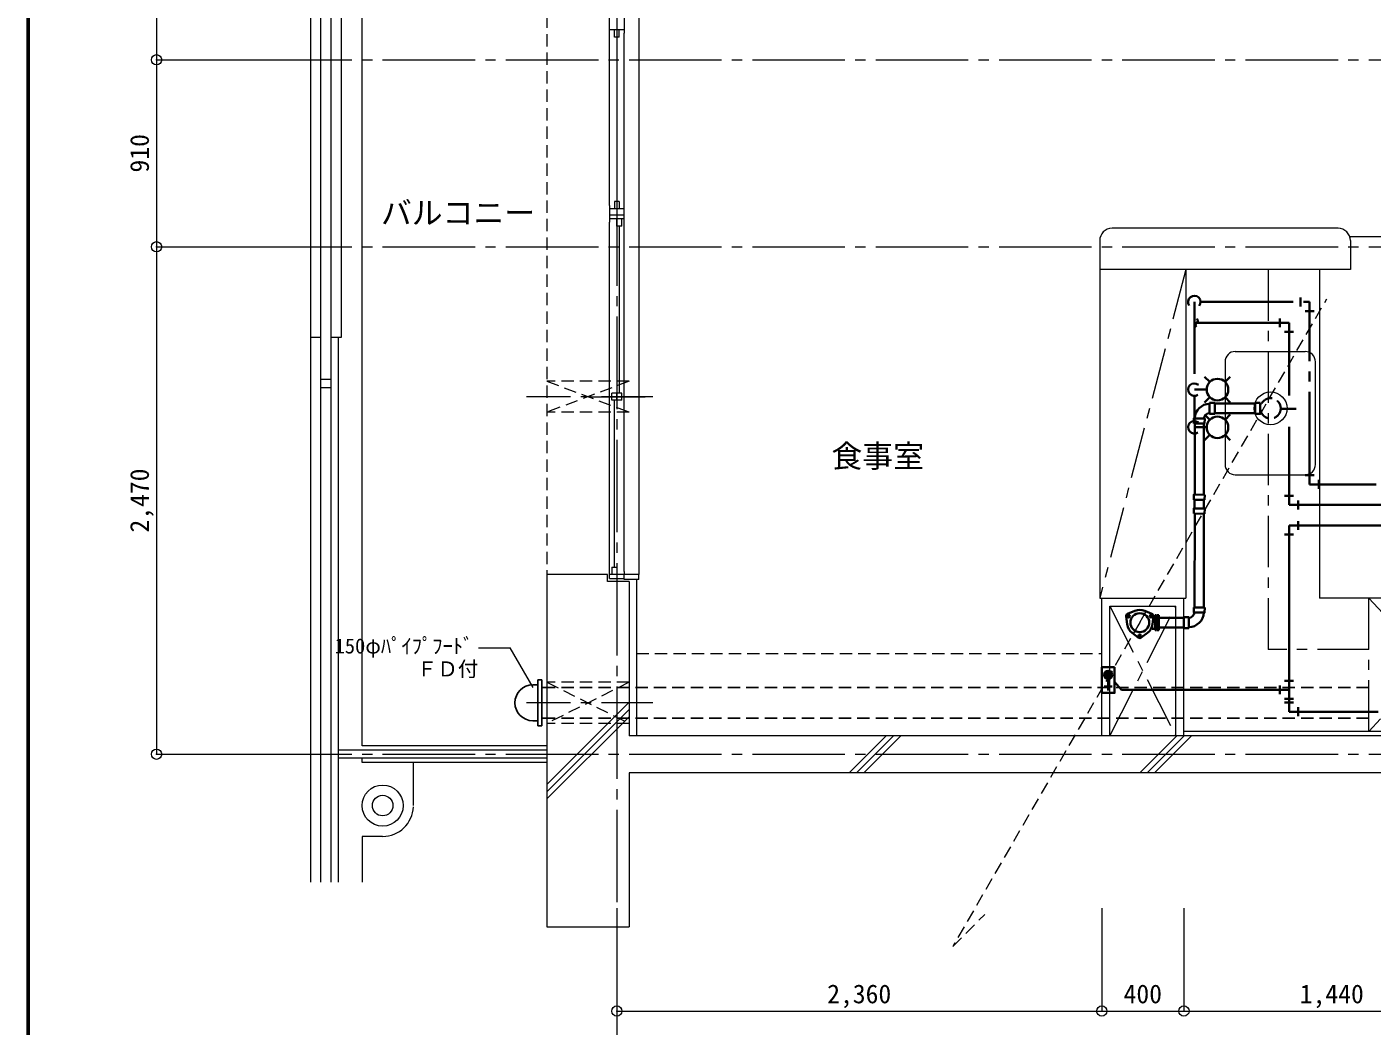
# Model space of a CAD drawing. Units: millimetres at full size, sheet at 1:50. Extents: x -9674 to 9699, y -6794 to 6791.
# Drawn here: x -9674 to -3127, y -4007 to 857 of the extents above; entities that cross this region are included whole.
import ezdxf
from ezdxf.enums import TextEntityAlignment as Align

# ---------------------------------------------------------------- set-up
doc = ezdxf.new("R2010")
doc.units = ezdxf.units.MM
doc.header["$LTSCALE"] = 50
doc.header["$PDMODE"] = 32
doc.header["$PDSIZE"] = 50
for name, pattern in [('CHAIN1', [8, 5, -1, 1, -1]), ('CHAIN2', [12, 9, -1, 1, -1]), ('DASHED1', [1.8, 1.2, -0.6])]:
    doc.linetypes.add(name, pattern=pattern)
for name, color, linetype, lineweight in [('0-0_図面枠', 7, 'Continuous', 9), ('1-0_芯', 134, 'CHAIN2', 9), ('1-1_躯体', 134, 'Continuous', 9), ('1-2_間仕切', 134, 'Continuous', 9), ('1-3_建具', 134, 'Continuous', 9), ('1-5_設備', 134, 'Continuous', 9), ('1-6_ﾊﾞﾙｺﾆｰ・階段', 134, 'Continuous', 9), ('1-7_その他', 134, 'DASHED1', 9), ('1-8_ハッチ', 134, 'Continuous', 9), ('1-B_寸法', 134, 'Continuous', 9), ('1-C_梁', 134, 'DASHED1', 9), ('2-0_芯', 3, 'Continuous', 35), ('2-3_建具', 4, 'Continuous', 35), ('2-7_その他', 2, 'Continuous', 25), ('2-9_金物', 1, 'CHAIN2', 35), ('2-A_文字', 6, 'Continuous', 35), ('2-C', 2, 'DASHED1', 25)]:
    doc.layers.add(name, color=color, linetype=linetype, lineweight=lineweight)
doc.layers.add('1-A_文字', color=134, linetype='Continuous')
doc.styles.add('ＭＳ ゴシック', font='')
doc.styles.get('ＭＳ ゴシック').set_extended_font_data('MS Gothic')

msp = doc.modelspace()

# ---------------------------------------------------------------- linework, layer by layer
at = {"layer": '0-0_図面枠'}
for p, q in [((-9673.92, 6791.43), (-9673.92, -6793.93)), ((-9672.16, 6789.66), (-9672.16, -6792.16)), ((-9670.4, 6787.9), (-9670.4, -6790.4)), ((-9668.64, -6788.64), (-9668.64, 6786.14)), ((-9666.87, 6784.38), (-9666.87, -6786.88)), ((-9665.11, 6782.61), (-9665.11, -6785.11)), ((-9663.35, 6780.85), (-9663.35, -6783.35))]:
    msp.add_line(p, q, dxfattribs=at)
at = {"layer": '1-0_芯'}
for p, q in [((-6802.71, 4246.64), (-6802.71, -3433.36)), ((-8542.71, 696.64), (2697.29, 696.64)), ((-8542.71, -213.36), (8067.29, -213.36)), ((-8542.71, -2683.36), (8067.29, -2683.36))]:
    msp.add_line(p, q, dxfattribs=at)
at = {"layer": '1-1_躯体'}
for p, q in [((-6847.71, -1843.36), (-6847.71, -1808.36)), ((-6742.71, -1843.36), (-6847.71, -1843.36)), ((-6742.71, -1843.36), (-6742.71, -2593.36)), ((5957.29, -2593.36), (-6742.71, -2593.36)), ((5957.29, -2773.36), (-6742.71, -2773.36)), ((-6742.71, -2773.36), (-6742.71, -3523.36)), ((-7142.71, -3523.36), (-6742.71, -3523.36))]:
    msp.add_line(p, q, dxfattribs=at)
msp.add_lwpolyline([(-6847.71, -1808.36), (-7142.71, -1808.36), (-7142.71, -3523.36)], dxfattribs=at)
at = {"layer": '1-2_間仕切'}
for p, q in [((-4442.71, -2593.36), (-4442.71, -1923.36)), ((-4442.71, -1923.36), (-4042.71, -1923.36)), ((-4402.71, -2593.36), (-4402.71, -1963.36)), ((-4402.71, -1963.36), (-4082.71, -1963.36)), ((-4082.71, -2593.36), (-4082.71, -1963.36)), ((-4042.71, -2593.36), (-4042.71, -1923.36))]:
    msp.add_line(p, q, dxfattribs=at)
at = {"layer": '1-3_建具'}
for p, q in [((-6695.71, 2621.64), (-6695.71, -1808.36)), ((-6837.71, 826.64), (-6837.71, 906.64)), ((-6767.71, 906.64), (-6767.71, 826.64)), ((-6767.71, 841.64), (-6837.71, 841.64)), ((-6837.71, -13.36), (-6837.71, 826.64)), ((-6814.71, 806.64), (-6814.71, 841.64)), ((-6790.71, 806.64), (-6814.71, 806.64)), ((-6802.71, 806.64), (-6802.71, 6.64)), ((-6790.71, 806.64), (-6790.71, 841.64)), ((-6767.71, -13.36), (-6767.71, 826.64)), ((-6790.71, 6.64), (-6814.71, 6.64)), ((-6814.71, 6.64), (-6814.71, -28.36)), ((-6790.71, 6.64), (-6790.71, -28.36)), ((-6837.71, -13.36), (-6837.71, -93.36)), ((-6767.71, -28.36), (-6837.71, -28.36)), ((-6837.71, -58.36), (-6767.71, -58.36)), ((-6767.71, -93.36), (-6767.71, -13.36)), ((-6767.71, -78.36), (-6837.71, -78.36)), ((-6837.71, -1793.36), (-6837.71, -93.36)), ((-6802.71, -113.36), (-6802.71, -78.36)), ((-6778.71, -113.36), (-6802.71, -113.36)), ((-6790.71, -113.36), (-6790.71, -925.86)), ((-6778.71, -113.36), (-6778.71, -78.36)), ((-6767.71, -1793.36), (-6767.71, -93.36)), ((-6941.19, -943.36), (-6664.23, -943.36)), ((-6826.71, -960.86), (-6826.71, -925.86)), ((-6778.71, -960.86), (-6826.71, -960.86)), ((-6814.71, -1773.36), (-6814.71, -960.86)), ((-6802.71, -960.86), (-6802.71, -925.86)), ((-6837.71, -1828.36), (-6837.71, -1793.36)), ((-6767.71, -1808.36), (-6837.71, -1808.36)), ((-6837.71, -1828.36), (-6767.71, -1828.36)), ((-6826.71, -1773.36), (-6802.71, -1773.36)), ((-6826.71, -1773.36), (-6826.71, -1808.36)), ((-6802.71, -1773.36), (-6802.71, -1808.36)), ((-6767.71, -1793.36), (-6767.71, -1808.36)), ((-6767.71, -1833.36), (-6767.71, -1808.36)), ((-6695.71, -1833.36), (-6767.71, -1833.36))]:
    msp.add_line(p, q, dxfattribs=at)
for points in [[(-6778.71, -960.86), (-6778.71, -925.86), (-6826.71, -925.86)], [(-6695.71, -1833.36), (-6695.71, -1808.36), (-6767.71, -1808.36)]]:
    msp.add_lwpolyline(points, dxfattribs=at)
at = {"layer": '1-5_設備'}
for p, q in [((-3292.71, -123.36), (-4392.71, -123.36)), ((-4452.71, -183.36), (-4452.71, -1923.36)), ((-3236.14, -163.36), (-2402.71, -163.36)), ((-4032.71, -323.36), (-4032.71, -1923.36)), ((-3382.71, -323.36), (-3382.71, -1923.36)), ((-3842.71, -773.36), (-3842.71, -1273.36)), ((-3792.71, -723.36), (-3452.71, -723.36)), ((-3402.71, -1273.36), (-3402.71, -773.36)), ((-3792.71, -1323.36), (-3452.71, -1323.36)), ((-4452.71, -1923.36), (-4442.71, -1923.36)), ((-4042.71, -1923.36), (-4032.71, -1923.36)), ((-2292.71, -1923.36), (-3382.71, -1923.36)), ((-2292.71, -2573.36), (-4042.71, -2573.36))]:
    msp.add_line(p, q, dxfattribs=at)
at = {"layer": '1-5_設備', "linetype": 'CHAIN1'}
for p, q in [((-4032.71, -323.36), (-4452.71, -1923.36)), ((-3632.71, -323.36), (-3632.71, -2173.36)), ((-3142.71, -2573.36), (-3142.71, -1923.36)), ((-3142.71, -1923.36), (-2542.71, -2573.36)), ((-2542.71, -1923.36), (-3142.71, -2573.36)), ((-3142.71, -2173.36), (-3632.71, -2173.36))]:
    msp.add_line(p, q, dxfattribs=at)
at = {"layer": '1-5_設備'}
msp.add_lwpolyline([(-3232.71, -183.36), (-3232.71, -323.36), (-4452.71, -323.36)], dxfattribs=at)
msp.add_circle((-3621.08, -999.99), 80, dxfattribs=at)
for centre, radius, start, end in [((-4392.71, -183.36), 60, 90, 180), ((-3292.71, -183.36), 60, 0, 90), ((-3792.71, -773.36), 50, 90, 180), ((-3452.71, -773.36), 50, 0, 90), ((-3792.71, -1273.36), 50, 180, 270), ((-3452.71, -1273.36), 50, 270, 0)]:
    msp.add_arc(centre, radius, start, end, dxfattribs=at)
at = {"layer": '1-6_ﾊﾞﾙｺﾆｰ・階段'}
for p, q in [((-8142.71, -653.36), (-8142.71, 2651.1)), ((-8042.71, -2643.36), (-8042.71, 2620.41)), ((-8292.71, -3305.99), (-8292.71, 2446.64)), ((-8242.71, -3305.99), (-8242.71, 2446.64)), ((-8192.71, -3305.99), (-8192.71, 2446.64)), ((-8292.71, -653.36), (-8242.71, -653.36)), ((-8192.71, -653.36), (-8142.71, -653.36)), ((-8157.71, -3305.99), (-8157.71, -653.36)), ((-8242.71, -858.36), (-8192.71, -858.36)), ((-8242.71, -898.36), (-8192.71, -898.36)), ((-7142.71, -2663.36), (-8157.71, -2663.36)), ((-7142.71, -2643.36), (-8042.71, -2643.36)), ((-7142.71, -2703.36), (-8157.71, -2703.36)), ((-8042.71, -2723.36), (-8042.71, -2703.36)), ((-7142.71, -2723.36), (-8042.71, -2723.36)), ((-7792.71, -2933.36), (-7792.71, -2723.36))]:
    msp.add_line(p, q, dxfattribs=at)
msp.add_lwpolyline([(-7942.71, -3083.36), (-8042.71, -3083.36), (-8042.71, -3305.99)], dxfattribs=at)
for radius in [100, 50]:
    msp.add_circle((-7942.71, -2933.36), radius, dxfattribs=at)
msp.add_arc((-7942.71, -2933.36), 150, 270, 357.77329, dxfattribs=at)
at = {"layer": '1-7_その他'}
for p, q in [((-6742.71, -868.36), (-7142.71, -868.36)), ((-6742.71, -868.36), (-7142.71, -1018.36)), ((-7142.71, -868.36), (-6742.71, -1018.36)), ((-6742.71, -1018.36), (-7142.71, -1018.36)), ((-6742.71, -2333.36), (-7142.71, -2333.36)), ((-7142.71, -2333.36), (-6742.71, -2533.36)), ((-6742.71, -2333.36), (-7142.71, -2533.36)), ((-6742.71, -2533.36), (-7142.71, -2533.36))]:
    msp.add_line(p, q, dxfattribs=at)
at = {"layer": '1-7_その他', "linetype": 'CHAIN1'}
for p, q in [((-6627.71, -943.36), (-7242.71, -943.36)), ((-4402.71, -1963.36), (-4082.71, -2593.36)), ((-4402.71, -2593.36), (-4082.71, -1963.36)), ((-6627.71, -2433.36), (-7242.71, -2433.36))]:
    msp.add_line(p, q, dxfattribs=at)
at = {"layer": '1-8_ハッチ'}
for p, q in [((-6707.71, -1833.36), (-6707.71, -2593.36)), ((-7142.71, -2830.55), (-6742.71, -2430.55)), ((-7142.71, -2865.9), (-6742.71, -2465.9)), ((-7142.71, -2901.26), (-6742.71, -2501.26)), ((-5671.31, -2773.36), (-5491.31, -2593.36)), ((-5635.96, -2773.36), (-5455.96, -2593.36)), ((-5600.6, -2773.36), (-5420.6, -2593.36)), ((-4257.1, -2773.36), (-4077.1, -2593.36)), ((-4221.74, -2773.36), (-4041.74, -2593.36)), ((-4186.39, -2773.36), (-4006.39, -2593.36))]:
    msp.add_line(p, q, dxfattribs=at)
at = {"layer": '1-B_寸法'}
for p, q in [((-9042.71, 3496.64), (-9042.71, 696.64)), ((-9042.71, 696.64), (-9042.71, -213.36)), ((-9042.71, 696.64), (-8542.71, 696.64)), ((-9042.71, -213.36), (-9042.71, -2683.36)), ((-9042.71, -213.36), (-8542.71, -213.36)), ((-9042.71, -2683.36), (-8542.71, -2683.36)), ((-6802.71, -3433.36), (-6802.71, -4433.36)), ((-4442.71, -3433.36), (-4442.71, -3933.36)), ((-4042.71, -3433.36), (-4042.71, -3933.36)), ((-6802.71, -3933.36), (-4442.71, -3933.36)), ((-4442.71, -3933.36), (-4042.71, -3933.36)), ((-4042.71, -3933.36), (-2602.71, -3933.36))]:
    msp.add_line(p, q, dxfattribs=at)
for p in [(-9042.71, 696.64), (-9042.71, -213.36), (-9042.71, -2683.36), (-6802.71, -3933.36), (-4442.71, -3933.36), (-4042.71, -3933.36)]:
    msp.add_point(p, dxfattribs=at)
at = {"layer": '1-C_梁'}
for p, q in [((-7142.71, 2621.64), (-7142.71, -1808.36)), ((-6707.71, -2193.36), (-4442.71, -2193.36))]:
    msp.add_line(p, q, dxfattribs=at)
at = {"layer": '2-0_芯'}
for p, q in [((-3917.67, -973.34), (-3917.67, -1026.64)), ((-3917.67, -973.34), (-3917.67, -1026.64)), ((-3917.67, -973.34), (-3893.17, -973.34)), ((-3917.67, -973.34), (-3893.17, -973.34)), ((-3893.17, -973.34), (-3893.17, -1026.64)), ((-3893.17, -973.34), (-3893.17, -1026.64)), ((-3890.02, -977.08), (-3696.09, -977.08)), ((-3696.09, -1026.64), (-3696.09, -973.34)), ((-3696.09, -1026.64), (-3696.09, -973.34)), ((-3671.59, -973.34), (-3696.09, -973.34)), ((-3671.59, -1026.64), (-3671.59, -973.34)), ((-3671.59, -977.29), (-3664.93, -977.29)), ((-3917.67, -1026.64), (-3893.17, -1026.64)), ((-3917.67, -1026.64), (-3893.17, -1026.64)), ((-3890.02, -1022.9), (-3696.09, -1022.9)), ((-3671.59, -1026.64), (-3696.09, -1026.64)), ((-3671.59, -1022.69), (-3664.93, -1022.69)), ((-3994.82, -1048.93), (-3995.32, -1073.43)), ((-3942.03, -1074.51), (-3995.32, -1073.43)), ((-3964.62, -1074.05), (-3995.32, -1073.43)), ((-3941.53, -1050.02), (-3994.82, -1048.93)), ((-3990.19, -1073.53), (-3990.38, -1420.07)), ((-3945.76, -1074.51), (-3945.76, -1420.97)), ((-3941.53, -1050.02), (-3942.03, -1074.51)), ((-3941.53, -1050.02), (-3941.72, -1059.56)), ((-3994.82, -1419.97), (-3995.32, -1444.47)), ((-3941.53, -1421.06), (-3994.82, -1419.97)), ((-3941.53, -1421.06), (-3942.03, -1445.55)), ((-3941.53, -1421.06), (-3942.03, -1445.55)), ((-3942.03, -1445.55), (-3995.32, -1444.47)), ((-3942.03, -1445.55), (-3995.32, -1444.47)), ((-3994.82, -1487.18), (-3995.32, -1511.68)), ((-3941.53, -1488.27), (-3994.82, -1487.18)), ((-3990.59, -1444.57), (-3990.62, -1487.27)), ((-3945.76, -1445.48), (-3945.76, -1488.18)), ((-3941.53, -1488.27), (-3942.03, -1512.76)), ((-3941.53, -1488.27), (-3942.03, -1512.76)), ((-3942.03, -1512.76), (-3995.32, -1511.68)), ((-3942.03, -1512.76), (-3995.32, -1511.68)), ((-3990.43, -1511.68), (-3990.67, -1968.6)), ((-3945.76, -1512.76), (-3945.76, -1969.51)), ((-4323.93, -2013.1), (-4318.94, -2051.11)), ((-4316.62, -2000.46), (-4281.22, -1985.78)), ((-4198.31, -2000.46), (-4233.71, -1985.78)), ((-4195.99, -2051.11), (-4191.01, -2013.1)), ((-4190.09, -2012.38), (-4182.47, -2012.38)), ((-4182.47, -2006.38), (-4182.47, -2042.88)), ((-4182.47, -2006.38), (-4175.47, -2006.38)), ((-4175.47, -2006.38), (-4175.47, -2042.88)), ((-4172.47, -2042.88), (-4172.47, -2006.38)), ((-4172.47, -2006.38), (-4165.57, -2006.38)), ((-4165.57, -2042.88), (-4165.57, -2006.38)), ((-4043.62, -2020.13), (-4165.57, -2020.13)), ((-4043.62, -2069.69), (-4043.62, -2016.39)), ((-4043.62, -2069.69), (-4043.62, -2016.39)), ((-4019.12, -2016.39), (-4043.62, -2016.39)), ((-4019.12, -2016.39), (-4043.62, -2016.39)), ((-4019.12, -2069.69), (-4019.12, -2016.39)), ((-4019.12, -2069.69), (-4019.12, -2016.39)), ((-3995.26, -1993.01), (-3994.76, -1968.52)), ((-3995.26, -1993.01), (-3994.76, -1968.52)), ((-3995.26, -1993.01), (-3941.97, -1994.1)), ((-3994.76, -1968.52), (-3941.47, -1969.6)), ((-3994.76, -1968.52), (-3941.47, -1969.6)), ((-3941.97, -1994.1), (-3941.47, -1969.6)), ((-4264.77, -2115.57), (-4295.19, -2092.25)), ((-4250.17, -2115.57), (-4219.75, -2092.25)), ((-4197.71, -2068.38), (-4200.85, -2068.38)), ((-4197.71, -2073.38), (-4197.71, -2059.57)), ((-4197.71, -2073.38), (-4182.47, -2073.38)), ((-4182.47, -2042.88), (-4182.47, -2079.38)), ((-4182.47, -2079.38), (-4175.47, -2079.38)), ((-4175.47, -2079.38), (-4175.47, -2042.88)), ((-4172.47, -2042.88), (-4172.47, -2079.38)), ((-4172.47, -2079.38), (-4165.57, -2079.38)), ((-4165.57, -2042.88), (-4165.57, -2079.38)), ((-4043.62, -2065.95), (-4165.57, -2065.95)), ((-4019.12, -2069.69), (-4043.62, -2069.69)), ((-4019.12, -2069.69), (-4043.62, -2069.69))]:
    msp.add_line(p, q, dxfattribs=at)
for points in [[(-3941.53, -1050.02), (-3994.82, -1048.93), (-3995.32, -1073.43)], [(-3941.53, -1421.06), (-3994.82, -1419.97), (-3995.32, -1444.47)], [(-3941.53, -1488.27), (-3994.82, -1487.18), (-3995.32, -1511.68)], [(-3995.26, -1993.01), (-3941.97, -1994.1), (-3941.47, -1969.6)]]:
    msp.add_lwpolyline(points, dxfattribs=at)
at = {"layer": '2-0_芯', "linetype": 'DASHED1'}
msp.add_circle((-3621.08, -999.99), 49.37, dxfattribs=at)
at = {"layer": '2-0_芯'}
for centre, radius in [((-4312.03, -2011.54), 6), ((-4257.47, -2043.04), 46), ((-4202.91, -2011.54), 6), ((-4257.47, -2106.04), 6)]:
    msp.add_circle(centre, radius, dxfattribs=at)
for centre, radius, start, end in [((-3915.17, -1053.06), 75.77, 91.891, 176.9407), ((-3915.17, -1053.06), 30.37, 94.722, 174.10651), ((-3915.17, -1053.06), 30.37, 174.10651, 174.111), ((-3915.17, -1424.1), 30.37, 174.10651, 174.111), ((-3915.17, -1491.31), 30.37, 174.10651, 174.111), ((-4312.03, -2011.54), 12, 112.528, 187.472), ((-4257.47, -2043.04), 62, 67.472, 112.528), ((-4202.91, -2011.54), 12, 352.528, 67.472), ((-4021.62, -1989.97), 30.37, 274.722, 354.111), ((-4021.62, -1989.97), 75.77, 271.891, 356.943), ((-4257.47, -2043.04), 62, 187.472, 232.528), ((-4257.47, -2043.04), 62, 307.472, 352.528), ((-4257.47, -2106.04), 12, 232.528, 307.472)]:
    msp.add_arc(centre, radius, start, end, dxfattribs=at)
at = {"layer": '2-3_建具'}
for p, q in [((-3531.19, -1570.01), (-1898.56, -1570.01)), ((-3531.19, -1570.01), (-3531.19, -2476.68)), ((-3486.89, -1591.61), (-3486.89, -1548.41)), ((-3552.79, -1614.31), (-3509.59, -1614.31)), ((-4428.66, -2287.11), (-4401.25, -2314.51)), ((-4423.68, -2281.48), (-4395.63, -2309.53)), ((-4416.57, -2277.98), (-4392.13, -2302.43)), ((-4405.82, -2278.13), (-4392.28, -2291.67)), ((-4431.46, -2353.7), (-4391.46, -2353.7)), ((-4431.33, -2295.04), (-4409.19, -2317.19)), ((-4426.65, -2310.33), (-4424.48, -2312.5)), ((-4411.46, -2373.7), (-4411.46, -2317.32)), ((-4346.52, -2370.06), (-4380.21, -2330.75)), ((-3575.48, -2348.46), (-3575.48, -2391.66)), ((-3552.79, -2325.76), (-3509.59, -2325.76)), ((-3531.19, -2370.06), (-4346.52, -2370.06)), ((-3552.79, -2414.35), (-3509.59, -2414.35)), ((-3509.59, -2432.38), (-3552.79, -2432.38)), ((-3097.69, -2476.68), (-3531.19, -2476.68)), ((-3486.89, -2455.08), (-3486.89, -2498.28))]:
    msp.add_line(p, q, dxfattribs=at)
msp.add_lwpolyline([(-4380.21, -2259.96), (-4442.71, -2259.96), (-4442.71, -2384.96), (-4380.21, -2384.96)], close=True, dxfattribs=at)
msp.add_circle((-4411.46, -2297.32), 20, dxfattribs=at)
at = {"layer": '2-7_その他', "color": 7, "lineweight": 9}
for p in [(-7475.89, -2166.2), (-7210.57, -2357.98)]:
    msp.add_line(p, (-7321.29, -2166.2), dxfattribs=at)
at = {"layer": '2-7_その他'}
for p, q in [((-7211.27, -2345.47), (-7187.27, -2345.47)), ((-7187.27, -2320.6), (-7167.27, -2320.6)), ((-7187.27, -2545.6), (-7187.27, -2320.6)), ((-7187.27, -2533.1), (-7187.27, -2333.1)), ((-7167.27, -2545.6), (-7167.27, -2320.6)), ((-7211.27, -2520.47), (-7187.27, -2520.47)), ((-7187.27, -2545.6), (-7167.27, -2545.6))]:
    msp.add_line(p, q, dxfattribs=at)
msp.add_arc((-7211.27, -2432.97), 87.5, 90, 270, dxfattribs=at)
at = {"layer": '2-9_金物'}
for p, q in [((-3991.89, -832.65), (-3991.89, -482.12)), ((-3961.55, -482.12), (-3431.19, -482.12)), ((-3475.48, -460.52), (-3475.48, -503.72)), ((-3431.19, -1370.01), (-3431.19, -482.12)), ((-3409.59, -526.41), (-3452.79, -526.41)), ((-3991.89, -939.13), (-3991.89, -1061.92)), ((-3409.59, -1325.72), (-3452.79, -1325.72)), ((-707.64, -1370.01), (-3431.19, -1370.01)), ((-3386.89, -1391.61), (-3386.89, -1348.41))]:
    msp.add_line(p, q, dxfattribs=at)
at = {"layer": '2-9_金物', "linetype": 'Continuous'}
for p, q in [((-3916.66, -1055.1), (-3941.88, -1029.88)), ((-3842.34, -1055.1), (-3817.12, -1029.88)), ((-3932.05, -1092.26), (-3991.89, -1092.26)), ((-3916.66, -1129.42), (-3941.88, -1154.63)), ((-3842.34, -1129.42), (-3817.12, -1154.63))]:
    msp.add_line(p, q, dxfattribs=at)
msp.add_circle((-3879.5, -1092.26), 52.55, dxfattribs=at)
for centre, start, end in [((-3991.89, -482.12), 320.49, 214.849), ((-3991.89, -1092.26), 50.49, 304.849)]:
    msp.add_arc(centre, 30.34, start, end, dxfattribs=at)
at = {"layer": '2-A_文字'}
for p, q in [((-3981.48, -583.68), (-3531.19, -583.68)), ((-3575.48, -562.08), (-3575.48, -605.28)), ((-3531.19, -938.18), (-3531.19, -583.68)), ((-3509.59, -627.97), (-3552.79, -627.97)), ((-3916.66, -871.63), (-3941.88, -846.41)), ((-3842.34, -871.63), (-3817.12, -846.41)), ((-3932.05, -908.79), (-3991.89, -908.79)), ((-3916.66, -945.95), (-3941.88, -971.17)), ((-3842.34, -945.95), (-3817.12, -971.17)), ((-3496.77, -1002.69), (-3565.6, -1002.69)), ((-3531.19, -1090.59), (-3531.19, -1470.01)), ((-3509.59, -1425.72), (-3552.79, -1425.72)), ((-2091.1, -1470.01), (-3531.19, -1470.01)), ((-3486.89, -1491.61), (-3486.89, -1448.41))]:
    msp.add_line(p, q, dxfattribs=at)
msp.add_circle((-3879.5, -908.79), 52.55, dxfattribs=at)
for centre, radius, start, end in [((-3975.42, -593.68), 11.7, 121.23674, 238.76326), ((-3987.55, -573.68), 11.7, 301.23674, 58.76326), ((-3991.89, -908.79), 30.34, 50.49, 304.849)]:
    msp.add_arc(centre, radius, start, end, dxfattribs=at)
at = {"layer": '2-C', "color": 7, "lineweight": 9}
for p, q in [((-4257.47, -2043.04), (-3347.43, -466.81)), ((-4257.47, -2043.04), (-5167.51, -3619.27)), ((-5167.51, -3619.27), (-5011.75, -3463.51))]:
    msp.add_line(p, q, dxfattribs=at)
at = {"layer": '2-C'}
for p, q in [((-3142.71, -2357.97), (-7167.27, -2357.97)), ((-3142.71, -2507.97), (-7167.27, -2507.97))]:
    msp.add_line(p, q, dxfattribs=at)

# ---------------------------------------------------------------- texts
at = {"layer": '1-A_文字', "style": 'ＭＳ ゴシック'}
for s, p in [('バルコニー', (-7950.9, -136.27)), ('食事室', (-5758.28, -1320.38))]:
    msp.add_text(s, height=110, dxfattribs=at).set_placement(p, align=Align.BOTTOM_LEFT)
at = {"layer": '1-B_寸法', "style": 'ＭＳ ゴシック'}
for s, p in [('910', (-9052.71, 147.89)), ('2,470', (-9052.71, -1604.61))]:
    msp.add_text(s, height=91.64, rotation=90, dxfattribs=at).set_placement(p, align=Align.BOTTOM_LEFT)
for s, p in [('2,360', (-5778.96, -3923.36)), ('400', (-4336.46, -3923.36)), ('1,440', (-3478.96, -3923.36))]:
    msp.add_text(s, height=91.64, dxfattribs=at).set_placement(p, align=Align.BOTTOM_LEFT)
at = {"layer": '2-7_その他', "color": 7, "style": 'ＭＳ ゴシック'}
for s, p in [('150φﾊﾟｲﾌﾟﾌｰﾄﾞ', (-8176.51, -2215.14)), ('ＦＤ付', (-7776.51, -2327.14))]:
    msp.add_text(s, height=73.31, dxfattribs=at).set_placement(p, align=Align.BOTTOM_LEFT)

doc.saveas('drawing.dxf')
